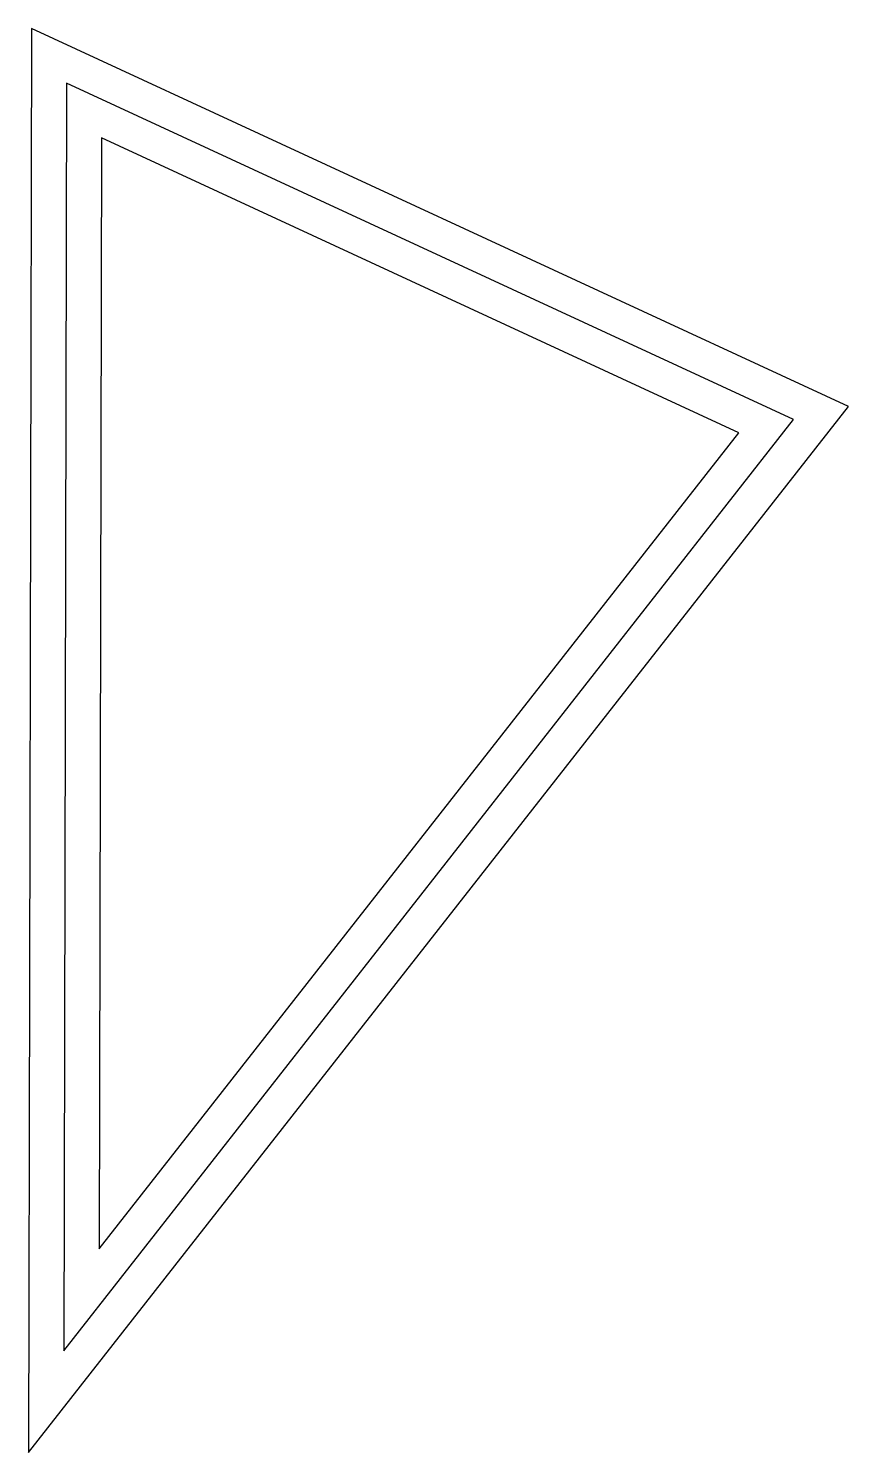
# Model space of a CAD drawing. Header units: millimetres. Extents: x -158 to -41, y -57 to 146.
import ezdxf

# ---------------------------------------------------------------- set-up
doc = ezdxf.new("R2010")
doc.units = ezdxf.units.MM
doc.layers.get('0').update_dxf_attribs({"linetype": 'CONTINUOUS'})

msp = doc.modelspace()

# ---------------------------------------------------------------- linework, layer by layer
for points in [[(-157.29, 145.7), (-157.75, -57.47), (-40.71, 91.79)], [(-152.31, 137.89), (-152.71, -42.95), (-48.54, 89.91)], [(-147.68, -28.43), (-56.37, 88.02), (-147.33, 130.08)]]:
    msp.add_lwpolyline(points, close=True)

doc.saveas('drawing.dxf')
